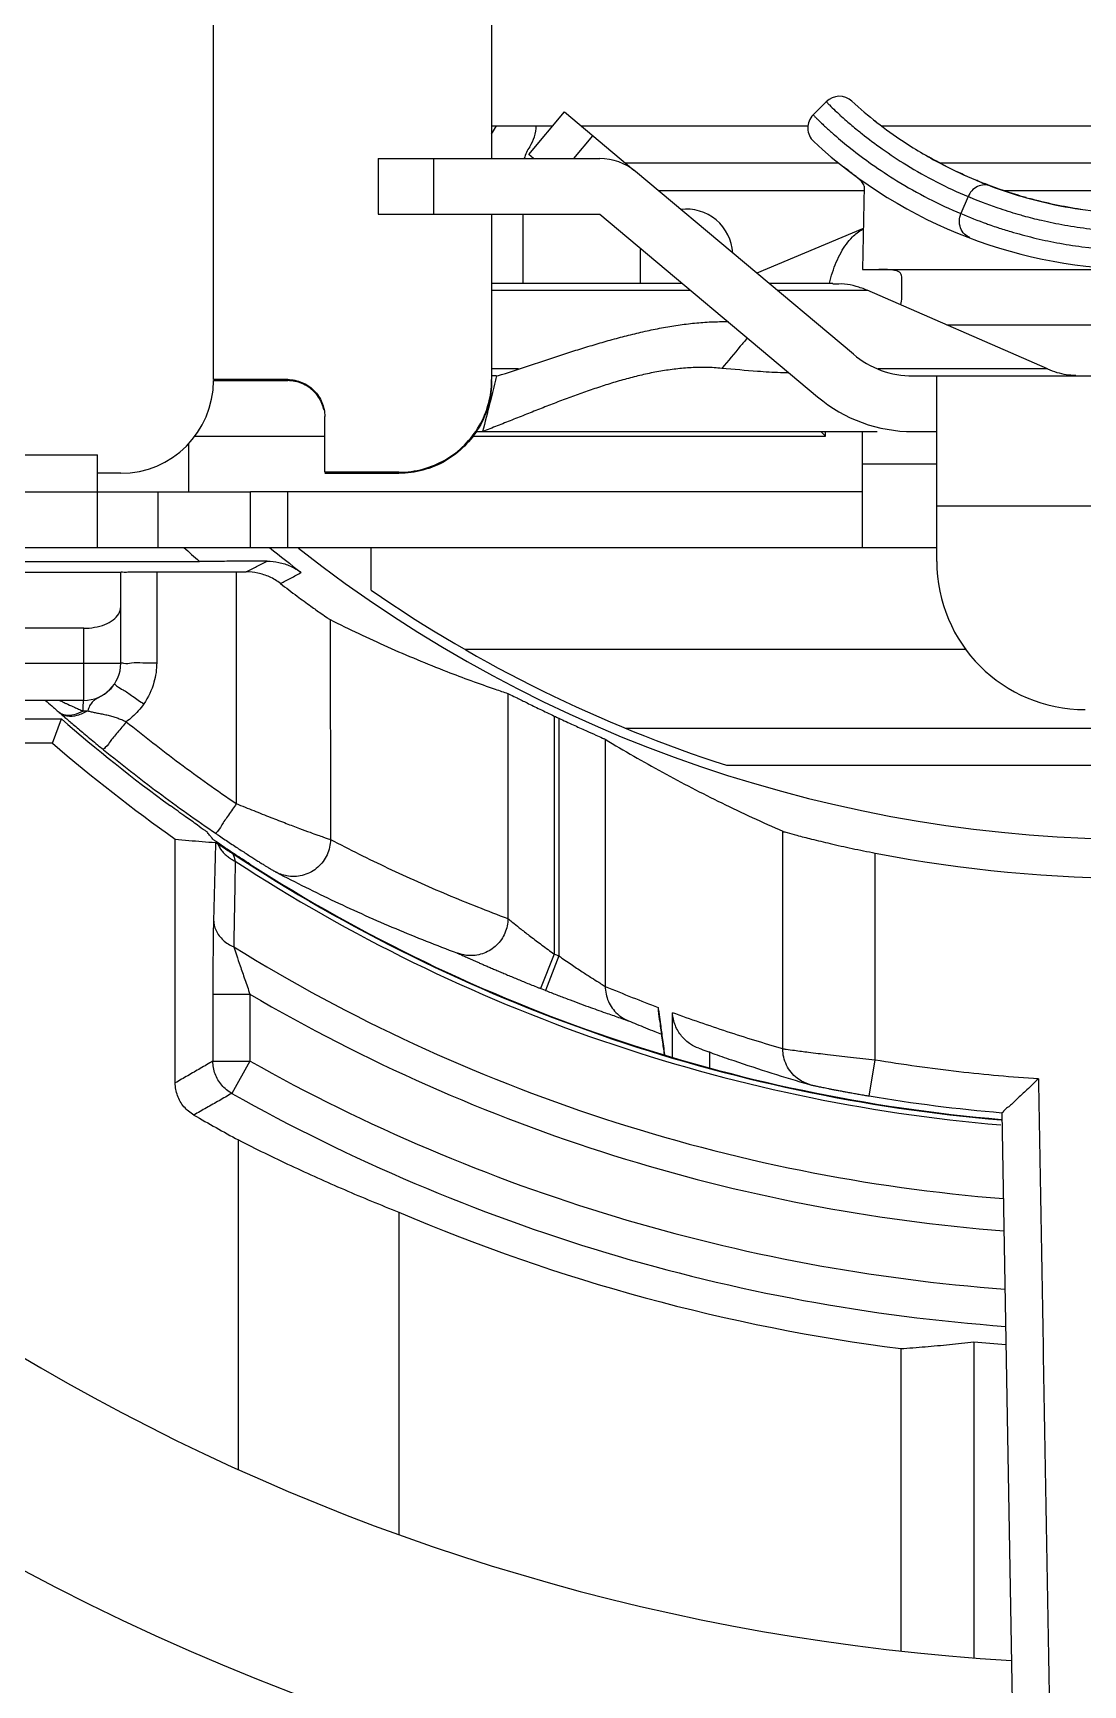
# Model space of a CAD drawing. Extents: x 0 to 420, y 0 to 297.
# Drawn here: x 348.82 to 360.14, y 200.27 to 218.1 of the extents above; entities that cross this region are included whole.
import ezdxf

# ---------------------------------------------------------------- set-up
doc = ezdxf.new("R2010")
doc.units = 0
doc.header["$LTSCALE"] = 23.1
doc.layers.get('0').update_dxf_attribs({"linetype": 'CONTINUOUS'})

msp = doc.modelspace()

# ---------------------------------------------------------------- linework, layer by layer
at = {"color": 6, "linetype": 'CONTINUOUS'}
for p, q in [((350.7624, 214.3592), (350.7624, 223.3479)), ((353.7624, 219.7582), (353.7624, 216.7437)), ((353.7624, 217.0057), (353.8156, 217.0979)), ((353.7624, 217.0979), (354.4237, 217.0979)), ((354.7246, 217.0979), (357.1744, 217.0979)), ((357.9646, 217.0979), (363.5601, 217.0979)), ((355.5589, 216.3979), (357.779, 216.3979)), ((359.2832, 216.3979), (362.2399, 216.3979)), ((353.7624, 216.1437), (353.7624, 214.3592)), ((354.1024, 215.3979), (354.1024, 216.1437)), ((357.7624, 215.9847), (356.6213, 215.5064)), ((355.3624, 215.6979), (355.3624, 215.3979)), ((351.5624, 214.3592), (350.7624, 214.3592)), ((350.7624, 214.3476), (351.5624, 214.3476)), ((351.9624, 213.3594), (351.9624, 213.9593)), ((350.5615, 213.7479), (351.9624, 213.7479)), ((353.5616, 213.7479), (357.3624, 213.7479)), ((357.3124, 213.7979), (357.3624, 213.7479)), ((357.3624, 213.7479), (357.3624, 213.7979)), ((349.7624, 213.3479), (349.5124, 213.3479)), ((352.7624, 213.3594), (351.9624, 213.3594)), ((351.9624, 213.3478), (352.7624, 213.3478)), ((357.7624, 213.1479), (351.1624, 213.1479)), ((352.4624, 212.0867), (352.4624, 212.5479)), ((358.8824, 211.4479), (353.4728, 211.4479))]:
    msp.add_line(p, q, dxfattribs=at)
at = {"color": 7, "linetype": 'CONTINUOUS'}
for p, q in [((357.3712, 217.3567), (357.2298, 217.2153)), ((354.1624, 216.7865), (354.548, 217.2461)), ((354.548, 217.2461), (355.2962, 216.6183)), ((352.5374, 216.7437), (352.5374, 216.1437)), ((352.5374, 216.7437), (354.9284, 216.7437)), ((354.2134, 216.7437), (354.1624, 216.7865)), ((357.6636, 214.6319), (355.3141, 216.6033)), ((357.779, 216.4445), (357.7624, 215.5479)), ((352.5374, 216.1437), (354.9284, 216.1437)), ((354.9284, 216.1437), (357.2779, 214.1722)), ((357.7624, 215.5479), (363.7624, 215.5479)), ((353.7624, 215.3979), (355.8172, 215.3979)), ((356.7506, 215.3979), (357.4424, 215.3979)), ((359.7566, 214.4734), (357.813, 215.3224)), ((358.1854, 215.2479), (358.1854, 215.4675)), ((358.3063, 214.3979), (362.8184, 214.3979)), ((358.5624, 212.3979), (358.5624, 214.3979)), ((353.5951, 213.7979), (357.8026, 213.7979)), ((357.7624, 212.5479), (357.7624, 213.7979)), ((357.8038, 213.7979), (357.9215, 213.7979)), ((358.3063, 213.7979), (358.5624, 213.7979)), ((339.9124, 213.5479), (349.5124, 213.5479)), ((349.5124, 212.5479), (349.5124, 213.5479)), ((339.7124, 213.1479), (351.1624, 213.1479)), ((351.1624, 212.5479), (351.1624, 213.1479)), ((339.7124, 212.5479), (358.5624, 212.5479)), ((344.8624, 212.3979), (350.6119, 212.3979)), ((349.7624, 212.2759), (344.8777, 212.2759)), ((349.7624, 211.2979), (349.7624, 212.2829)), ((349.3624, 211.6759), (345.6936, 211.6759)), ((349.3624, 210.8979), (347.6183, 210.8979)), ((347.6166, 210.6979), (349.1218, 210.6979)), ((349.0244, 210.4361), (349.1218, 210.6979)), ((349.0244, 210.4361), (348.2067, 210.4361)), ((350.3504, 206.7705), (350.3504, 209.4004)), ((354.3415, 207.7687), (354.2893, 207.7893)), ((359.2661, 206.4494), (359.4399, 196.4909)), ((351.0303, 202.598), (351.0303, 206.1554)), ((352.7624, 205.3759), (352.7624, 201.8952)), ((358.175, 203.9034), (358.175, 200.6402)), ((358.9624, 203.9758), (358.9624, 200.5666))]:
    msp.add_line(p, q, dxfattribs=at)
at = {"color": 9, "linetype": 'CONTINUOUS'}
for p, q in [((357.648, 217.3625), (357.6482, 217.3623)), ((354.6486, 216.7437), (354.8545, 216.989)), ((353.1374, 216.1437), (353.1374, 216.7437)), ((355.2013, 216.6979), (357.5044, 216.6979)), ((358.5948, 216.6979), (360.6374, 216.6979)), ((358.901, 216.3328), (358.8237, 216.1492)), ((353.7624, 215.3224), (355.9072, 215.3224)), ((356.8406, 215.3224), (357.813, 215.3224)), ((358.6703, 214.9479), (362.4544, 214.9479)), ((354.0527, 214.4734), (353.7624, 214.4734)), ((359.7566, 214.4734), (357.9292, 214.4734)), ((350.495, 213.1479), (350.495, 213.67)), ((358.5624, 213.4479), (357.7624, 213.4479)), ((350.1624, 213.1479), (350.1624, 212.5479)), ((351.5624, 212.5479), (351.5624, 213.1479)), ((358.5624, 212.9979), (362.5624, 212.9979)), ((350.1497, 212.2845), (350.1497, 211.3045)), ((351.0062, 212.2845), (351.0085, 209.7841)), ((352.0214, 211.769), (352.0235, 209.3974)), ((349.3624, 210.8979), (349.3624, 211.6759)), ((347.2218, 211.2979), (349.7624, 211.2979)), ((353.9375, 210.9722), (353.9375, 208.5438)), ((354.4369, 210.729), (354.4369, 208.1611)), ((354.4879, 210.7049), (354.4879, 208.1409)), ((355.2027, 210.5979), (366.3221, 210.5979)), ((354.9872, 210.4777), (354.9872, 207.8122)), ((356.2958, 210.1979), (365.2289, 210.1979)), ((356.9023, 207.138), (356.9044, 209.4853)), ((357.8975, 207.0175), (357.8995, 209.2499)), ((351.4391, 209.0427), (351.4385, 209.043)), ((353.3988, 208.1688), (353.3984, 208.1689)), ((354.4369, 208.1611), (354.2893, 207.7893)), ((354.4879, 208.1409), (354.3415, 207.7687)), ((350.7555, 207.7278), (350.7555, 207.0058)), ((350.7555, 207.7278), (351.1555, 207.7278)), ((351.1555, 207.7278), (351.1555, 207.0003)), ((355.5579, 207.5853), (355.5615, 207.5275)), ((355.5615, 207.5275), (355.562, 207.5244)), ((355.7129, 207.0487), (355.7129, 207.5276)), ((355.2325, 207.4431), (355.2345, 207.4423)), ((356.1124, 207.1107), (356.1124, 206.9289)), ((350.7555, 207.0058), (351.1555, 207.0058)), ((351.1555, 207.0058), (350.9595, 206.6572)), ((357.8326, 206.63), (357.8975, 207.0175)), ((357.1907, 206.7537), (357.1894, 206.754))]:
    msp.add_line(p, q, dxfattribs=at)
at = {"color": 7, "linetype": 'CONTINUOUS'}
for centre, radius, start, end in [((360.7624, 224.0979), 25.6, 152.71366, 266.9576), ((357.5126, 217.2153), 0.2, 47.39112, 135), ((357.3712, 217.0739), 0.2, 135, 227.40421), ((360.7624, 220.754), 5.2043, 227.34265, 312.6572), ((354.9284, 216.1437), 0.6, 50, 90), ((357.8854, 215.2479), 0.3, 344.07211, 360), ((358.3063, 215.3979), 1, 230, 270), ((358.3063, 215.3979), 1.6, 230, 270), ((360.7624, 224.0979), 14.8894, 230.88035, 232.55365), ((360.7624, 224.0979), 14.7, 231.8312, 308.16882), ((360.1624, 212.3979), 1.6, 180, 270), ((349.3624, 211.2979), 0.4, 270, 360), ((360.7624, 224.0979), 23.6, 214.638, 266.61565), ((360.7624, 224.0979), 17.75, 229.01922, 233.88137), ((360.7624, 224.0979), 14.7899, 244.67882, 244.89734), ((360.7624, 224.0979), 18.0118, 229.33141, 234.68566), ((360.7624, 224.0979), 17.7904, 236.61551, 265.15087), ((360.7624, 224.0979), 15.1215, 259.0866, 280.9134), ((360.7624, 224.0979), 17.7849, 237.30461, 265.1476), ((360.7624, 224.0979), 17.7119, 260.47886, 265.15393), ((360.7624, 224.0979), 20.4119, 239.98016, 241.52454), ((360.7624, 224.0979), 20.3596, 246.86272, 262.69882), ((360.7624, 224.0979), 20.2025, 264.88828, 265.87642)]:
    msp.add_arc(centre, radius, start, end, dxfattribs=at)
at = {"color": 6, "linetype": 'CONTINUOUS'}
for centre, radius, start, end in [((353.8424, 217.0979), 0.4, 325.58849, 360), ((354.5024, 216.6458), 0.4, 145.58849, 165.84154), ((355.8624, 215.6979), 0.5, 3.0387, 96.97027), ((355.8624, 215.6979), 0.5, 171.17733, 180), ((349.7624, 214.3479), 1, 270, 360), ((360.7624, 224.0979), 14.6, 235.35478, 252.18555)]:
    msp.add_arc(centre, radius, start, end, dxfattribs=at)
at = {"color": 9, "linetype": 'CONTINUOUS'}
for radius, start, end in [(15.4894, 228.22018, 229.05644), (17.844, 236.81958, 265.14897), (18.6345, 238.33652, 265.44251), (17.1462, 248.35125, 248.53461), (18.9809, 239.59317, 265.54327), (19.6069, 240.66896, 265.71882), (20.0069, 240.661, 265.82382)]:
    msp.add_arc((360.7624, 224.0979), radius, start, end, dxfattribs=at)
for points, knots in [([(357.3712, 217.3567), (357.3793, 217.3482), (357.3905, 217.3365), (357.4019, 217.325), (357.4051, 217.3218)], [0, 0, 0, 0, 0.7248408, 1, 1, 1, 1]), ([(357.4051, 217.3218), (357.4259, 217.3009), (357.4618, 217.2662), (357.4983, 217.2322), (357.5133, 217.2184)], [0, 0, 0, 0, 0.5914365, 1, 1, 1, 1]), ([(357.2298, 217.2153), (357.2384, 217.2064), (357.2545, 217.1897), (357.2709, 217.1734), (357.2786, 217.1658)], [0, 0, 0, 0, 0.5342929, 1, 1, 1, 1]), ([(357.2786, 217.1658), (357.2964, 217.1483), (357.3419, 217.1047), (357.3884, 217.0621), (357.4168, 217.0367)], [0, 0, 0, 0, 0.3957044, 1, 1, 1, 1]), ([(357.519, 217.2132), (357.5422, 217.1921), (357.6037, 217.1372), (357.6667, 217.084), (357.7063, 217.0517)], [0, 0, 0, 0, 0.3802266, 1, 1, 1, 1]), ([(357.4168, 217.0367), (357.431, 217.0241), (357.5025, 216.9611), (357.648, 216.8405), (357.8714, 216.6728), (358.2565, 216.4183), (358.5853, 216.2495), (358.8237, 216.1492)], [0, 0, 0, 0, 0.0340355, 0.1711871, 0.3394019, 0.5354227, 1, 1, 1, 1]), ([(357.7063, 217.0517), (357.7231, 217.0379), (357.81, 216.9679), (357.9832, 216.8377), (358.3539, 216.5924), (358.671, 216.4297), (358.901, 216.3328)], [0, 0, 0, 0, 0.0466318, 0.2394055, 0.4645763, 1, 1, 1, 1]), ([(359.1406, 216.4488), (359.1196, 216.4568), (359.0713, 216.4645), (358.9985, 216.4455), (358.9375, 216.3988), (358.9103, 216.3554), (358.901, 216.3328)], [0, 0, 0, 0, 0.230929, 0.4859831, 0.7498116, 1, 1, 1, 1]), ([(359.5013, 216.123), (359.4816, 216.1285), (359.3886, 216.155), (359.2429, 216.2011), (359.1186, 216.2462), (359.0662, 216.2662)], [0, 0, 0, 0, 0.1344234, 0.6328656, 1, 1, 1, 1]), ([(358.9206, 215.8916), (358.8989, 215.8998), (358.8562, 215.9275), (358.8143, 215.994), (358.8023, 216.0734), (358.814, 216.1257), (358.8237, 216.1492)], [0, 0, 0, 0, 0.2289634, 0.4845554, 0.7499998, 1, 1, 1, 1]), ([(359.0994, 216.0414), (359.1151, 216.0358), (359.1552, 216.0217), (359.1955, 216.0081), (359.22, 216)], [0, 0, 0, 0, 0.3920839, 1, 1, 1, 1]), ([(360.7657, 215.9483), (360.6765, 215.9482), (360.4917, 215.9541), (360.2169, 215.9793), (359.9484, 216.0192), (359.7112, 216.0678), (359.5651, 216.1053), (359.5013, 216.123)], [0, 0, 0, 0, 0.2091241, 0.4329119, 0.6465588, 0.844895, 1, 1, 1, 1]), ([(359.22, 216), (359.2667, 215.9847), (359.3942, 215.9447), (359.6059, 215.8873), (359.8624, 215.8322), (360.2305, 215.7734), (360.5347, 215.7502), (360.7469, 215.7492), (360.764, 215.7492)], [0, 0, 0, 0, 0.0937835, 0.2552877, 0.4189158, 0.5946726, 0.9672565, 1, 1, 1, 1]), ([(351.1151, 212.2845), (351.1526, 212.3035), (351.228, 212.3417), (351.3035, 212.3798), (351.3413, 212.3989)], [0, 0, 0, 0, 0.4984841, 1, 1, 1, 1]), ([(351.4842, 212.1587), (351.5216, 212.1784), (351.5966, 212.2178), (351.6717, 212.2571), (351.7093, 212.2768)], [0, 0, 0, 0, 0.4985164, 1, 1, 1, 1]), ([(349.7624, 211.2979), (349.7624, 211.3078), (349.8235, 211.2903), (349.8826, 211.3093), (350.0123, 211.3018), (350.1005, 211.3045), (350.1497, 211.3045)], [0, 0, 0, 0, 0.0767575, 0.2943178, 0.6189283, 1, 1, 1, 1]), ([(350.1497, 211.3045), (350.1498, 211.2333), (350.1281, 211.0755), (350.0596, 210.9303), (350.0107, 210.8597)], [0, 0, 0, 0, 0.4536704, 1, 1, 1, 1]), ([(349.691, 211.0698), (349.6788, 211.0523), (349.6629, 211.0328), (349.6452, 211.015), (349.6426, 211.0124)], [0, 0, 0, 0, 0.8500801, 1, 1, 1, 1]), ([(349.691, 211.0698), (349.6966, 211.0778), (349.7375, 211.0317), (349.7958, 211.013), (349.8976, 210.9351), (349.9707, 210.8875), (350.0107, 210.8597)], [0, 0, 0, 0, 0.076828, 0.293847, 0.6181344, 1, 1, 1, 1]), ([(349.1015, 210.8979), (349.0982, 210.898), (349.1273, 210.8877), (349.1369, 210.8808), (349.1545, 210.8726), (349.1633, 210.8686)], [0, 0, 0, 0, 0.140401, 0.6051232, 1, 1, 1, 1]), ([(349.1633, 210.8686), (349.1725, 210.8645), (349.21, 210.8484), (349.2545, 210.8278), (349.2932, 210.8106), (349.3078, 210.8042)], [0, 0, 0, 0, 0.1855923, 0.6943944, 1, 1, 1, 1]), ([(349.3558, 210.7831), (349.3562, 210.7993), (349.3575, 210.8267), (349.3573, 210.8655), (349.3618, 210.8822), (349.3598, 210.8979), (349.3624, 210.8979)], [0, 0, 0, 0, 0.4233882, 0.7382191, 0.9326236, 1, 1, 1, 1]), ([(349.5635, 210.9509), (349.5497, 210.9424), (349.5227, 210.9275), (349.4835, 210.906), (349.4495, 210.8773), (349.4336, 210.8519), (349.4268, 210.8379)], [0, 0, 0, 0, 0.2696275, 0.5107365, 0.7421917, 1, 1, 1, 1]), ([(349.6426, 211.0124), (349.6314, 211.0014), (349.6062, 210.9793), (349.5786, 210.9603), (349.5635, 210.9509)], [0, 0, 0, 0, 0.4684418, 1, 1, 1, 1]), ([(350.0107, 210.8597), (349.9923, 210.8332), (349.9536, 210.7841), (349.8895, 210.7203), (349.8441, 210.6842), (349.8213, 210.668)], [0, 0, 0, 0, 0.3580061, 0.6904644, 1, 1, 1, 1]), ([(349.4072, 210.7848), (349.3702, 210.764), (349.2987, 210.7296), (349.187, 210.7189), (349.122, 210.7468), (349.099, 210.7672)], [0, 0, 0, 0, 0.3891798, 0.7181252, 1, 1, 1, 1]), ([(349.3558, 210.7831), (349.3237, 210.7663), (349.2634, 210.7385), (349.1709, 210.7287), (349.1175, 210.7508), (349.099, 210.7672)], [0, 0, 0, 0, 0.3995908, 0.7272045, 1, 1, 1, 1]), ([(349.3558, 210.7831), (349.3644, 210.783), (349.3815, 210.784), (349.3986, 210.7841), (349.4072, 210.7848)], [0, 0, 0, 0, 0.5006002, 1, 1, 1, 1]), ([(349.4072, 210.7848), (349.419, 210.7814), (349.4451, 210.7744), (349.4879, 210.7653), (349.5361, 210.7563), (349.5869, 210.7465), (349.6378, 210.735), (349.6871, 210.7212), (349.7343, 210.7051), (349.7789, 210.6873), (349.8075, 210.6745), (349.8213, 210.668)], [0, 0, 0, 0, 0.0855622, 0.1877469, 0.3041444, 0.4262384, 0.5475566, 0.6664457, 0.7819736, 0.8940406, 1, 1, 1, 1]), ([(349.8213, 210.668), (349.7897, 210.6292), (349.7365, 210.5602), (349.6438, 210.4579), (349.6274, 210.4133), (349.5674, 210.3646), (349.5771, 210.3649)], [0, 0, 0, 0, 0.3857062, 0.7102654, 0.9256493, 1, 1, 1, 1]), ([(349.8213, 210.668), (350.01, 210.5147), (350.3995, 210.2114), (350.8015, 209.9249), (351.0085, 209.7841)], [0, 0, 0, 0, 0.4926778, 1, 1, 1, 1]), ([(351.0085, 209.7841), (350.9802, 209.7426), (350.9328, 209.6697), (350.8491, 209.5575), (350.8358, 209.5154), (350.7804, 209.4576), (350.7897, 209.4605)], [0, 0, 0, 0, 0.385467, 0.7100812, 0.9256048, 1, 1, 1, 1]), ([(351.0085, 209.7841), (351.0709, 209.7585), (351.1945, 209.7086), (351.3744, 209.6374), (351.5393, 209.5735), (351.6808, 209.5199), (351.7943, 209.4777), (351.8801, 209.4464), (351.9415, 209.4246), (351.9828, 209.4101), (352.008, 209.402), (352.0197, 209.3981), (352.0235, 209.3974)], [0, 0, 0, 0, 0.186321, 0.3680809, 0.5340875, 0.6748628, 0.7858887, 0.8684321, 0.9269572, 0.965949, 0.9893269, 1, 1, 1, 1]), ([(350.7841, 209.3637), (350.7817, 209.272), (350.777, 209.0879), (350.7698, 208.8107), (350.7649, 208.6252), (350.7625, 208.5321)], [0, 0, 0, 0, 0.3307863, 0.664084, 1, 1, 1, 1]), ([(350.8076, 209.35), (350.8185, 209.3233), (350.8411, 209.2851), (350.8703, 209.2525), (350.8809, 209.242)], [0, 0, 0, 0, 0.6590212, 1, 1, 1, 1]), ([(350.9731, 209.2429), (350.9671, 209.245), (350.9924, 209.1957), (350.99, 209.1836), (350.9968, 209.1633)], [0, 0, 0, 0, 0.2284782, 1, 1, 1, 1]), ([(352.0235, 209.3974), (352.0235, 209.3411), (351.9988, 209.2272), (351.8952, 209.0877), (351.7432, 209.0032), (351.5805, 208.9896), (351.4803, 209.0214), (351.4391, 209.0428)], [0, 0, 0, 0, 0.207533, 0.4150828, 0.6225322, 0.8298321, 1, 1, 1, 1]), ([(352.0235, 209.3974), (352.2281, 209.2903), (352.6435, 209.0837), (353.2819, 208.7987), (353.7171, 208.6259), (353.9375, 208.5438)], [0, 0, 0, 0, 0.3303244, 0.6634637, 1, 1, 1, 1]), ([(350.8809, 209.242), (350.8918, 209.2312), (350.9152, 209.2109), (350.9409, 209.1935), (350.9543, 209.1855)], [0, 0, 0, 0, 0.4944195, 1, 1, 1, 1]), ([(350.9942, 209.0106), (350.9933, 208.9594), (350.9906, 208.8054), (350.9861, 208.5476), (350.9825, 208.341), (350.9806, 208.2372)], [0, 0, 0, 0, 0.1983596, 0.5974877, 1, 1, 1, 1]), ([(350.7625, 208.5321), (350.7613, 208.4869), (350.7593, 208.3799), (350.7572, 208.1965), (350.7559, 207.9736), (350.7555, 207.8125), (350.7555, 207.7278)], [0, 0, 0, 0, 0.1685943, 0.3992511, 0.6840829, 1, 1, 1, 1]), ([(350.7625, 208.5321), (350.763, 208.4917), (350.783, 208.4079), (350.8627, 208.3033), (350.9389, 208.2553), (350.9806, 208.2372)], [0, 0, 0, 0, 0.3146126, 0.6461102, 1, 1, 1, 1]), ([(353.9375, 208.5438), (353.9375, 208.4907), (353.9157, 208.3832), (353.8231, 208.2486), (353.6852, 208.1605), (353.5778, 208.1422), (353.5244, 208.1441)], [0, 0, 0, 0, 0.2501072, 0.5002008, 0.750176, 1, 1, 1, 1]), ([(353.9375, 208.5438), (353.9445, 208.5391), (353.9662, 208.5205), (354.0138, 208.4831), (354.088, 208.4233), (354.1876, 208.3456), (354.3065, 208.2555), (354.3922, 208.193), (354.4369, 208.1611)], [0, 0, 0, 0, 0.0400521, 0.1357616, 0.2888254, 0.4943507, 0.7382987, 1, 1, 1, 1]), ([(350.9806, 208.2372), (350.9901, 208.2084), (351.013, 208.1402), (351.0529, 208.0237), (351.1017, 207.8828), (351.1369, 207.7811), (351.1555, 207.7278)], [0, 0, 0, 0, 0.1692478, 0.4007918, 0.6854769, 1, 1, 1, 1]), ([(354.4879, 208.1409), (354.5312, 208.1103), (354.6143, 208.0526), (354.7319, 207.9742), (354.8314, 207.9099), (354.9077, 207.8624), (354.9566, 207.8313), (354.9806, 207.8172), (354.9872, 207.8122)], [0, 0, 0, 0, 0.2660835, 0.5077175, 0.709037, 0.860701, 0.958392, 1, 1, 1, 1]), ([(354.9872, 207.8122), (354.9871, 207.757), (355.0106, 207.6451), (355.0978, 207.5243), (355.1732, 207.4723), (355.2041, 207.4564)], [0, 0, 0, 0, 0.3808811, 0.7615139, 1, 1, 1, 1]), ([(354.9872, 207.8122), (355.0842, 207.7717), (355.2738, 207.6945), (355.4647, 207.6205), (355.5579, 207.5853)], [0, 0, 0, 0, 0.5132262, 1, 1, 1, 1]), ([(356.9023, 207.138), (356.7012, 207.1961), (356.3024, 207.319), (355.9081, 207.4559), (355.7129, 207.5276)], [0, 0, 0, 0, 0.501654, 1, 1, 1, 1]), ([(355.5798, 207.4236), (355.5871, 207.3696), (355.6029, 207.2532), (355.6187, 207.1368), (355.6272, 207.0744)], [0, 0, 0, 0, 0.4637967, 1, 1, 1, 1]), ([(357.1895, 206.7541), (357.142, 206.768), (357.0412, 206.8192), (356.9304, 206.9552), (356.9022, 207.0776), (356.9023, 207.138)], [0, 0, 0, 0, 0.2897154, 0.6447419, 1, 1, 1, 1]), ([(357.8975, 207.0175), (357.809, 207.0265), (357.6385, 207.0444), (357.3993, 207.0714), (357.1979, 207.0963), (357.0479, 207.1149), (356.9559, 207.1296), (356.9135, 207.1345), (356.9023, 207.138)], [0, 0, 0, 0, 0.2659604, 0.5129373, 0.7204876, 0.8731328, 0.96477, 1, 1, 1, 1]), ([(350.7555, 207.0058), (350.7104, 206.9794), (350.6203, 206.9268), (350.4852, 206.8484), (350.3953, 206.7964), (350.3504, 206.7705)], [0, 0, 0, 0, 0.3348326, 0.6681624, 1, 1, 1, 1]), ([(350.9595, 206.6572), (350.9187, 206.6801), (350.8446, 206.7411), (350.7723, 206.8646), (350.7555, 206.959), (350.7555, 207.0058)], [0, 0, 0, 0, 0.3333306, 0.6666694, 1, 1, 1, 1]), ([(359.6592, 206.8142), (359.3728, 206.8325), (358.7835, 206.8848), (358.1977, 206.9672), (357.8975, 207.0175)], [0, 0, 0, 0, 0.4852401, 1, 1, 1, 1]), ([(359.6592, 206.8142), (359.678, 205.7334), (359.7158, 203.5711), (359.7725, 200.3265), (359.8102, 198.1627), (359.8291, 197.0804)], [0, 0, 0, 0, 0.3331006, 0.6664348, 1, 1, 1, 1]), ([(350.9595, 206.6572), (350.9139, 206.6311), (350.8229, 206.579), (350.6864, 206.5013), (350.5956, 206.4498), (350.5503, 206.4242)], [0, 0, 0, 0, 0.3348563, 0.6681857, 1, 1, 1, 1])]:
    msp.add_open_spline(points, degree=3, knots=knots, dxfattribs=at)
at = {"color": 7, "linetype": 'CONTINUOUS'}
for points, knots in [([(357.648, 217.3625), (357.8228, 217.2017), (358.1389, 216.955), (358.4893, 216.7494), (358.6419, 216.6708)], [0, 0, 0, 0, 0.5779847, 1, 1, 1, 1]), ([(357.779, 216.4445), (357.7792, 216.4544), (357.768, 216.4787), (357.7365, 216.5121), (357.6886, 216.5525), (357.6277, 216.5987), (357.5841, 216.6328), (357.561, 216.6509)], [0, 0, 0, 0, 0.0974922, 0.2470179, 0.4542412, 0.712031, 1, 1, 1, 1]), ([(359.0342, 216.4905), (359.0179, 216.4971), (358.9894, 216.5089), (358.9609, 216.5209), (358.9488, 216.5261)], [0, 0, 0, 0, 0.571159, 1, 1, 1, 1]), ([(359.1406, 216.4488), (359.3676, 216.3631), (359.8878, 216.2111), (360.7265, 216.1181), (361.5877, 216.1997), (362.1371, 216.3562), (362.3843, 216.4495)], [0, 0, 0, 0, 0.2184346, 0.4870443, 0.7620972, 1, 1, 1, 1]), ([(360.1166, 216.1958), (360.0232, 216.2094), (359.8349, 216.2429), (359.6487, 216.288), (359.5553, 216.3137)], [0, 0, 0, 0, 0.4948256, 1, 1, 1, 1]), ([(357.9739, 215.546), (357.9699, 215.546), (357.962, 215.546), (357.9503, 215.546), (357.9425, 215.546), (357.9387, 215.546)], [0, 0, 0, 0, 0.3385288, 0.6720572, 1, 1, 1, 1]), ([(358.1308, 215.5322), (358.1171, 215.5364), (358.0625, 215.5431), (358.0119, 215.5474), (357.9739, 215.5476)], [0, 0, 0, 0, 0.271385, 1, 1, 1, 1]), ([(358.1854, 215.4675), (358.1854, 215.4857), (358.1686, 215.5162), (358.1419, 215.5288), (358.1308, 215.5322)], [0, 0, 0, 0, 0.6129042, 1, 1, 1, 1]), ([(357.813, 215.3224), (357.7739, 215.3395), (357.6929, 215.3646), (357.6099, 215.3863), (357.5681, 215.3893)], [0, 0, 0, 0, 0.5031149, 1, 1, 1, 1]), ([(353.8251, 214.3979), (353.9409, 214.4354), (354.1142, 214.493), (354.3452, 214.5697), (354.5186, 214.6265), (354.6923, 214.6819), (354.8665, 214.7352), (355.0415, 214.7858), (355.188, 214.825), (355.3057, 214.8543), (355.3942, 214.8751), (355.4829, 214.8946), (355.5718, 214.9126), (355.6609, 214.929), (355.7501, 214.9435), (355.8394, 214.9561), (355.9288, 214.9667), (356.0183, 214.975), (356.1078, 214.9808), (356.1973, 214.9842), (356.2688, 214.9847), (356.3103, 214.984), (356.322, 214.9838)], [0, 0, 0, 0, 0.1417281, 0.2125632, 0.2833596, 0.3541062, 0.4247981, 0.4954405, 0.5660511, 0.6013509, 0.6366327, 0.6718801, 0.7070794, 0.7422197, 0.7772931, 0.8122951, 0.847225, 0.8820862, 0.9168865, 0.9516385, 0.9863599, 1, 1, 1, 1]), ([(356.5198, 214.8084), (356.4946, 214.7784), (356.4026, 214.6692), (356.311, 214.5597), (356.2444, 214.4803)], [0, 0, 0, 0, 0.2741141, 1, 1, 1, 1]), ([(356.2444, 214.4803), (356.2169, 214.4829), (356.1619, 214.487), (356.0794, 214.49), (355.9969, 214.49), (355.9144, 214.487), (355.832, 214.4814), (355.7496, 214.4731), (355.6674, 214.4624), (355.5853, 214.4495), (355.5033, 214.4344), (355.4214, 214.4173), (355.3398, 214.3984), (355.2583, 214.3778), (355.177, 214.3556), (355.0959, 214.3321), (355.0151, 214.3074), (354.9077, 214.2729), (354.774, 214.2275), (354.6146, 214.1699), (354.4558, 214.1099), (354.2975, 214.0482), (354.1395, 213.9854), (353.9816, 213.9223), (353.8236, 213.8595), (353.718, 213.8182), (353.6651, 213.7979)], [0, 0, 0, 0, 0.0307221, 0.0613782, 0.0920067, 0.1226404, 0.153306, 0.1840247, 0.2148126, 0.2456805, 0.2766348, 0.3076777, 0.3388072, 0.3700181, 0.4013017, 0.4326463, 0.4640378, 0.4954597, 0.5583486, 0.6213032, 0.6843272, 0.747413, 0.8105446, 0.8737012, 0.93686, 1, 1, 1, 1]), ([(356.9624, 214.4324), (356.9338, 214.432), (356.8232, 214.4328), (356.5836, 214.4499), (356.3731, 214.4681), (356.2444, 214.4803)], [0, 0, 0, 0, 0.1190938, 0.4609822, 1, 1, 1, 1]), ([(359.7566, 214.4734), (359.7892, 214.4592), (359.8555, 214.4353), (359.9582, 214.4116), (360.0277, 214.4086), (360.0624, 214.4063)], [0, 0, 0, 0, 0.3392303, 0.6692933, 1, 1, 1, 1]), ([(353.8007, 214.338), (353.7807, 214.2583), (353.7355, 214.0783), (353.6903, 213.8982), (353.6651, 213.7979)], [0, 0, 0, 0, 0.4426437, 1, 1, 1, 1]), ([(349.7624, 212.2829), (349.7624, 212.2893), (349.8023, 212.2753), (349.8417, 212.2889), (349.9319, 212.2823), (350.0334, 212.2852), (350.1099, 212.2846), (350.1497, 212.2845)], [0, 0, 0, 0, 0.0493627, 0.1919084, 0.4130168, 0.6918543, 1, 1, 1, 1]), ([(350.1497, 212.2845), (350.2427, 212.2845), (350.4309, 212.2845), (350.7164, 212.2845), (350.9089, 212.2845), (351.0062, 212.2845)], [0, 0, 0, 0, 0.3258238, 0.6591428, 1, 1, 1, 1]), ([(351.3413, 212.3989), (351.2939, 212.3987), (351.1898, 212.3984), (351.0202, 212.3981), (350.8245, 212.3979), (350.6855, 212.3979), (350.6119, 212.3979)], [0, 0, 0, 0, 0.1949148, 0.4284304, 0.6974869, 1, 1, 1, 1]), ([(351.0062, 212.2845), (351.0244, 212.2845), (351.0607, 212.2845), (351.097, 212.2845), (351.1151, 212.2845)], [0, 0, 0, 0, 0.5011583, 1, 1, 1, 1]), ([(351.4842, 212.1587), (351.4479, 212.1868), (351.3701, 212.2337), (351.2438, 212.2754), (351.1573, 212.2845), (351.1151, 212.2845)], [0, 0, 0, 0, 0.3474271, 0.6805361, 1, 1, 1, 1]), ([(351.3413, 212.3989), (351.3834, 212.399), (351.4693, 212.3904), (351.5951, 212.35), (351.6728, 212.3043), (351.7093, 212.2768)], [0, 0, 0, 0, 0.3207895, 0.651895, 1, 1, 1, 1]), ([(351.4842, 212.1587), (351.544, 212.1126), (351.6528, 212.03), (351.7997, 211.9228), (351.9088, 211.8443), (351.9791, 211.7973), (352.0112, 211.7742), (352.0214, 211.769)], [0, 0, 0, 0, 0.3412922, 0.6173386, 0.821958, 0.9485761, 1, 1, 1, 1]), ([(349.3624, 211.6759), (349.4018, 211.6759), (349.4795, 211.6825), (349.5882, 211.7119), (349.6794, 211.76), (349.7445, 211.8249), (349.7624, 211.8809), (349.7624, 211.9068)], [0, 0, 0, 0, 0.2351606, 0.4634859, 0.6682207, 0.8450181, 1, 1, 1, 1]), ([(352.0214, 211.769), (352.225, 211.6662), (352.6398, 211.4693), (353.2351, 211.2214), (353.6263, 211.0783), (353.8019, 211.018)], [0, 0, 0, 0, 0.3539439, 0.7120588, 1, 1, 1, 1]), ([(348.9502, 210.8979), (348.9726, 210.878), (349.0011, 210.8529), (349.0296, 210.8279), (349.0355, 210.8227)], [0, 0, 0, 0, 0.7921306, 1, 1, 1, 1]), ([(353.9375, 210.9722), (353.9475, 210.9689), (353.9798, 210.9509), (354.0489, 210.9183), (354.1536, 210.8654), (354.2871, 210.8005), (354.3849, 210.7535), (354.4369, 210.729)], [0, 0, 0, 0, 0.0566027, 0.1980289, 0.4139675, 0.6897945, 1, 1, 1, 1]), ([(349.099, 210.7672), (349.1098, 210.7577), (349.1332, 210.7375), (349.1566, 210.7173), (349.1691, 210.7065)], [0, 0, 0, 0, 0.4655864, 1, 1, 1, 1]), ([(349.1691, 210.7065), (349.1836, 210.694), (349.2148, 210.6672), (349.2647, 210.6247), (349.3203, 210.5776), (349.3807, 210.5268), (349.4448, 210.4735), (349.5106, 210.4191), (349.555, 210.3828), (349.5771, 210.3648)], [0, 0, 0, 0, 0.1081666, 0.2318865, 0.3695596, 0.5187549, 0.6768645, 0.8396183, 1, 1, 1, 1]), ([(354.4879, 210.7049), (354.5392, 210.6809), (354.6361, 210.6361), (354.7691, 210.5756), (354.875, 210.5291), (354.9439, 210.497), (354.9781, 210.4832), (354.9872, 210.4777)], [0, 0, 0, 0, 0.3098973, 0.5837394, 0.7993367, 0.9416083, 1, 1, 1, 1]), ([(349.5771, 210.3648), (349.7698, 210.2079), (350.1676, 209.8976), (350.5783, 209.6045), (350.7897, 209.4605)], [0, 0, 0, 0, 0.4927488, 1, 1, 1, 1]), ([(354.9872, 210.4777), (355.1904, 210.3548), (355.6042, 210.1167), (356.2437, 209.7853), (356.6819, 209.5824), (356.9044, 209.4853)], [0, 0, 0, 0, 0.3297302, 0.6627918, 1, 1, 1, 1]), ([(350.5895, 209.5509), (350.5478, 209.5825), (350.449, 209.6498), (350.3532, 209.7203), (350.2995, 209.7595)], [0, 0, 0, 0, 0.4417784, 1, 1, 1, 1]), ([(350.7388, 209.421), (350.735, 209.4259), (350.7219, 209.4429), (350.7087, 209.4598), (350.6994, 209.4719)], [0, 0, 0, 0, 0.2878247, 1, 1, 1, 1]), ([(350.7897, 209.4605), (350.8066, 209.4489), (350.8442, 209.4235), (350.9017, 209.3847), (350.9616, 209.3449), (351.0191, 209.3069), (351.0738, 209.2711), (351.1255, 209.2377), (351.1737, 209.2067), (351.2182, 209.1783), (351.2587, 209.1527), (351.2949, 209.13), (351.3265, 209.1103), (351.3534, 209.0936), (351.3756, 209.08), (351.3933, 209.0692), (351.4072, 209.0608), (351.4199, 209.0533), (351.4302, 209.0475), (351.4369, 209.0439), (351.4391, 209.0427)], [0, 0, 0, 0, 0.0795366, 0.1762896, 0.269587, 0.3589233, 0.4437767, 0.5236401, 0.5980133, 0.6664566, 0.7285551, 0.783969, 0.8323944, 0.8734522, 0.9070128, 0.9334472, 0.9537504, 0.9704252, 0.9904368, 1, 1, 1, 1]), ([(356.9044, 209.4853), (356.9183, 209.4793), (356.9685, 209.4668), (357.0697, 209.4372), (357.2246, 209.3982), (357.4232, 209.35), (357.653, 209.299), (357.8158, 209.266), (357.8995, 209.2499)], [0, 0, 0, 0, 0.0444685, 0.1507, 0.3099433, 0.5126775, 0.7501483, 1, 1, 1, 1]), ([(350.3504, 209.4004), (350.3985, 209.3958), (350.4948, 209.3869), (350.5912, 209.3788), (350.6394, 209.3749)], [0, 0, 0, 0, 0.4998516, 1, 1, 1, 1]), ([(350.8663, 209.3218), (350.8395, 209.3413), (350.8043, 209.3689), (350.7627, 209.3902), (350.7555, 209.3995)], [0, 0, 0, 0, 0.7397652, 1, 1, 1, 1]), ([(350.7841, 209.3637), (350.7866, 209.3635), (350.7909, 209.36), (350.7954, 209.3572), (350.7978, 209.3558)], [0, 0, 0, 0, 0.4763407, 1, 1, 1, 1]), ([(350.8076, 209.35), (350.8287, 209.3367), (350.865, 209.313), (350.9013, 209.2895), (350.9168, 209.2794)], [0, 0, 0, 0, 0.5751955, 1, 1, 1, 1]), ([(351.1555, 209.1309), (351.1018, 209.1654), (351.0257, 209.2159), (350.9485, 209.2656), (350.9254, 209.281)], [0, 0, 0, 0, 0.6965067, 1, 1, 1, 1]), ([(351.4385, 209.043), (351.647, 208.9339), (352.0729, 208.722), (352.7233, 208.4316), (353.1666, 208.2555), (353.3884, 208.1727)], [0, 0, 0, 0, 0.3304277, 0.6676934, 1, 1, 1, 1]), ([(353.39, 208.1722), (353.3905, 208.172), (353.3944, 208.1703), (353.3985, 208.1684), (353.4097, 208.1635), (353.4227, 208.1576), (353.4392, 208.1503), (353.4582, 208.1418), (353.4718, 208.1357), (353.4791, 208.1324)], [0, 0, 0, 0, 0.0104928, 0.085329, 0.2000376, 0.3541815, 0.5390725, 0.7535327, 1, 1, 1, 1]), ([(353.4791, 208.1324), (353.4874, 208.1287), (353.5049, 208.1209), (353.5328, 208.1084), (353.5636, 208.0947), (353.5851, 208.0852), (353.5963, 208.0802)], [0, 0, 0, 0, 0.2118173, 0.4497286, 0.712854, 1, 1, 1, 1]), ([(353.5963, 208.0802), (353.6085, 208.0748), (353.6337, 208.0637), (353.673, 208.0465), (353.715, 208.0282), (353.7596, 208.0089), (353.8067, 207.9885), (353.8563, 207.9674), (353.9082, 207.9453), (353.9624, 207.9226), (354.0185, 207.8992), (354.0766, 207.8752), (354.1364, 207.8507), (354.1977, 207.8259), (354.2489, 207.8054), (354.2796, 207.7932), (354.2893, 207.7893)], [0, 0, 0, 0, 0.0530758, 0.110131, 0.1710811, 0.2358131, 0.3041747, 0.3760006, 0.4511124, 0.529309, 0.610349, 0.6939984, 0.780022, 0.8681634, 0.9581389, 1, 1, 1, 1]), ([(354.4645, 207.7208), (354.5038, 207.7057), (354.6167, 207.6626), (354.7917, 207.5978), (354.9747, 207.5322), (355.108, 207.4861), (355.1787, 207.4611), (355.2025, 207.453)], [0, 0, 0, 0, 0.1609625, 0.4614557, 0.713287, 0.903925, 1, 1, 1, 1]), ([(355.995, 207.1446), (355.9647, 207.1557), (355.8963, 207.1902), (355.8059, 207.2717), (355.7358, 207.3892), (355.7153, 207.4804), (355.7129, 207.5276)], [0, 0, 0, 0, 0.1924954, 0.4528118, 0.7173289, 1, 1, 1, 1]), ([(355.1985, 207.4545), (355.2024, 207.4532), (355.2113, 207.4501), (355.2246, 207.4454), (355.2317, 207.443), (355.2384, 207.4406), (355.2396, 207.4402)], [0, 0, 0, 0, 0.2967426, 0.6698378, 0.9268487, 1, 1, 1, 1]), ([(355.2025, 207.453), (355.2092, 207.4507), (355.2213, 207.4466), (355.2335, 207.4426), (355.2389, 207.4407)], [0, 0, 0, 0, 0.5541347, 1, 1, 1, 1]), ([(355.3239, 207.4052), (355.3569, 207.3917), (355.423, 207.3647), (355.4892, 207.3381), (355.5224, 207.3249)], [0, 0, 0, 0, 0.4997279, 1, 1, 1, 1]), ([(355.5782, 207.4047), (355.586, 207.3466), (355.6009, 207.2369), (355.6158, 207.1273), (355.6228, 207.0757)], [0, 0, 0, 0, 0.5300851, 1, 1, 1, 1]), ([(356.1698, 207.0817), (356.2374, 207.0577), (356.441, 206.987), (356.7804, 206.8757), (357.0537, 206.7933), (357.1898, 206.7539)], [0, 0, 0, 0, 0.2007777, 0.6034996, 1, 1, 1, 1]), ([(350.5503, 206.4242), (350.5102, 206.4474), (350.4375, 206.5084), (350.3668, 206.6309), (350.3504, 206.7242), (350.3504, 206.7705)], [0, 0, 0, 0, 0.3338221, 0.6670805, 1, 1, 1, 1]), ([(357.1894, 206.754), (357.1929, 206.753), (357.2007, 206.7508), (357.2121, 206.748), (357.2237, 206.7453), (357.2354, 206.7427), (357.2491, 206.7398), (357.2657, 206.7362), (357.2854, 206.7321), (357.3082, 206.7274), (357.3341, 206.7221), (357.3631, 206.7162), (357.3952, 206.7098), (357.4303, 206.7029), (357.4683, 206.6955), (357.5094, 206.6877), (357.5532, 206.6794), (357.5998, 206.6708), (357.649, 206.6619), (357.7006, 206.6527), (357.7543, 206.6433), (357.7986, 206.6357), (357.8249, 206.6313), (357.8326, 206.63)], [0, 0, 0, 0, 0.016226, 0.0375085, 0.0535137, 0.0710391, 0.0921828, 0.1178725, 0.1485547, 0.1842206, 0.2246176, 0.2697572, 0.3196568, 0.3742674, 0.4335289, 0.4973306, 0.5655224, 0.6379192, 0.7142753, 0.7943298, 0.8777863, 0.9642757, 1, 1, 1, 1]), ([(359.6592, 206.8142), (359.6182, 206.7751), (359.5389, 206.6989), (359.4354, 206.6055), (359.3434, 206.5117), (359.3061, 206.4942), (359.2663, 206.4414), (359.2661, 206.4493)], [0, 0, 0, 0, 0.316396, 0.605389, 0.818819, 0.9558144, 1, 1, 1, 1]), ([(351.0303, 206.1554), (351.2176, 206.0602), (351.5961, 205.8754), (352.1737, 205.6153), (352.565, 205.4538), (352.7624, 205.3759)], [0, 0, 0, 0, 0.3316246, 0.6649949, 1, 1, 1, 1]), ([(358.175, 203.9034), (358.2627, 203.9098), (358.4379, 203.9237), (358.7004, 203.9478), (358.8751, 203.9661), (358.9624, 203.9758)], [0, 0, 0, 0, 0.3335423, 0.6668853, 1, 1, 1, 1])]:
    msp.add_open_spline(points, degree=3, knots=knots, dxfattribs=at)
at = {"color": 9, "linetype": 'CONTINUOUS'}
for points in [[(357.5133, 217.2184), (357.5152, 217.2167), (357.5171, 217.215), (357.519, 217.2132)], [(358.9544, 216.3105), (358.9365, 216.3179), (358.9187, 216.3253), (358.901, 216.3328)], [(359.0662, 216.2662), (359.0287, 216.2805), (358.9915, 216.2953), (358.9544, 216.3105)], [(358.8237, 216.1492), (358.9145, 216.1105), (359.0065, 216.0746), (359.0994, 216.0414)], [(349.3078, 210.8042), (349.3238, 210.7971), (349.3399, 210.79), (349.3558, 210.7831)], [(349.4268, 210.8379), (349.4186, 210.8209), (349.4126, 210.8029), (349.4072, 210.7848)], [(350.9543, 209.1855), (350.9681, 209.1773), (350.9822, 209.1699), (350.9968, 209.1633)], [(350.9968, 209.1633), (350.9959, 209.1124), (350.995, 209.0615), (350.9942, 209.0106)], [(353.5244, 208.1441), (353.4815, 208.1455), (353.4388, 208.154), (353.3988, 208.1688)], [(355.5579, 207.5853), (355.5605, 207.5662), (355.5631, 207.5472), (355.5656, 207.5281)], [(355.5656, 207.5281), (355.5681, 207.5097), (355.5706, 207.4912), (355.5731, 207.4728)], [(355.5731, 207.4728), (355.5754, 207.4564), (355.5776, 207.44), (355.5798, 207.4236)], [(355.2041, 207.4564), (355.2134, 207.4516), (355.2229, 207.4472), (355.2325, 207.4432)]]:
    msp.add_open_spline(points, degree=3, dxfattribs=at)
at = {"color": 7, "linetype": 'CONTINUOUS'}
for points in [[(357.9091, 217.1403), (357.903, 217.145), (357.897, 217.1498), (357.8909, 217.1547)], [(358.8176, 216.5847), (358.7009, 216.6389), (358.5866, 216.6978), (358.4751, 216.7611)], [(358.6419, 216.6708), (358.7527, 216.6136), (358.8659, 216.5607), (358.9811, 216.5124)], [(358.9488, 216.5261), (358.9047, 216.545), (358.861, 216.5645), (358.8176, 216.5847)], [(358.9811, 216.5124), (359.0339, 216.4903), (359.0871, 216.4691), (359.1406, 216.4488)], [(359.1405, 216.4489), (359.1049, 216.4623), (359.0695, 216.4762), (359.0342, 216.4905)], [(359.5258, 216.3219), (359.3958, 216.3587), (359.2671, 216.4011), (359.1405, 216.4489)], [(357.5681, 215.3893), (357.5265, 215.3923), (357.4843, 215.3877), (357.4424, 215.3877)], [(353.8162, 214.3999), (353.7983, 214.3999), (353.7803, 214.4003), (353.7624, 214.4011)], [(353.8162, 214.3999), (353.811, 214.3793), (353.8058, 214.3586), (353.8007, 214.338)], [(353.8019, 211.018), (353.847, 211.0025), (353.8922, 210.9872), (353.9375, 210.9722)], [(349.0355, 210.8227), (349.0425, 210.8165), (349.0496, 210.8103), (349.0566, 210.8041)], [(349.0566, 210.8041), (349.0707, 210.7918), (349.0849, 210.7795), (349.099, 210.7672)], [(350.6712, 209.4928), (350.6418, 209.5101), (350.6161, 209.5309), (350.5895, 209.5509)], [(350.6994, 209.4719), (350.6923, 209.4811), (350.6815, 209.4867), (350.6712, 209.4928)], [(350.7555, 209.3995), (350.7499, 209.4067), (350.7444, 209.4138), (350.7388, 209.421)], [(350.6394, 209.3749), (350.687, 209.371), (350.7347, 209.3674), (350.7824, 209.3639)], [(350.7824, 209.3639), (350.783, 209.3638), (350.7835, 209.3638), (350.7841, 209.3637)], [(350.7978, 209.3558), (350.801, 209.3538), (350.8043, 209.352), (350.8076, 209.35)], [(350.9254, 209.281), (350.9054, 209.2943), (350.8856, 209.3078), (350.8663, 209.3218)], [(350.9168, 209.2794), (350.9356, 209.2673), (350.9543, 209.2551), (350.9731, 209.2429)], [(353.3884, 208.1727), (353.3889, 208.1725), (353.3894, 208.1723), (353.39, 208.1721)], [(353.39, 208.1721), (353.3928, 208.171), (353.3956, 208.17), (353.3984, 208.1689)], [(354.3415, 207.7687), (354.3825, 207.7526), (354.4235, 207.7366), (354.4645, 207.7208)], [(355.5579, 207.5853), (355.5576, 207.5658), (355.5587, 207.5462), (355.5612, 207.5267)], [(355.5612, 207.5267), (355.5617, 207.5227), (355.5623, 207.5186), (355.563, 207.5146)], [(355.562, 207.5244), (355.5624, 207.5211), (355.5628, 207.5179), (355.5633, 207.5147)], [(355.5633, 207.5147), (355.5682, 207.478), (355.5732, 207.4414), (355.5782, 207.4047)], [(355.2325, 207.4431), (355.2346, 207.4423), (355.2367, 207.4414), (355.2388, 207.4405)], [(355.2388, 207.4405), (355.239, 207.4404), (355.2393, 207.4403), (355.2396, 207.4402)], [(355.2396, 207.4402), (355.2677, 207.4285), (355.2958, 207.4168), (355.3239, 207.4052)], [(355.5224, 207.3249), (355.5458, 207.3156), (355.5693, 207.3064), (355.5927, 207.2972)], [(355.995, 207.1446), (356.0532, 207.1233), (356.1114, 207.1023), (356.1698, 207.0817)], [(357.1898, 206.7539), (357.1901, 206.7539), (357.1904, 206.7538), (357.1907, 206.7537)]]:
    msp.add_open_spline(points, degree=3, dxfattribs=at)
at = {"color": 6, "linetype": 'CONTINUOUS'}
for points, knots in [([(357.5884, 215.8207), (357.6082, 215.8478), (357.6589, 215.9082), (357.7217, 215.9585), (357.761, 215.981)], [0, 0, 0, 0, 0.425388, 1, 1, 1, 1]), ([(357.4381, 215.5159), (357.4623, 215.59), (357.5065, 215.6953), (357.5672, 215.7918), (357.5884, 215.8207)], [0, 0, 0, 0, 0.6853987, 1, 1, 1, 1]), ([(351.5624, 214.3592), (351.6145, 214.3592), (351.7197, 214.3384), (351.8525, 214.2494), (351.9415, 214.1167), (351.9624, 214.0115), (351.9624, 213.9593)], [0, 0, 0, 0, 0.2507154, 0.5000499, 0.7493569, 1, 1, 1, 1]), ([(351.9543, 214.0275), (351.9491, 214.0526), (351.9263, 214.1277), (351.8525, 214.2377), (351.7197, 214.3267), (351.6145, 214.3476), (351.5624, 214.3476)], [0, 0, 0, 0, 0.1405744, 0.4265225, 0.7124803, 1, 1, 1, 1]), ([(353.7624, 214.3476), (353.7624, 214.2604), (353.7393, 214.0853), (353.6381, 213.8416), (353.4776, 213.6325), (353.2685, 213.472), (353.0247, 213.3708), (352.8496, 213.3478), (352.7624, 213.3478)], [0, 0, 0, 0, 0.1671017, 0.3336706, 0.4999581, 0.6662562, 0.8328548, 1, 1, 1, 1]), ([(352.7624, 213.3594), (352.8496, 213.3594), (353.0247, 213.3825), (353.2684, 213.4837), (353.4776, 213.6442), (353.6381, 213.8532), (353.7378, 214.0933), (353.7613, 214.2642), (353.7623, 214.3476)], [0, 0, 0, 0, 0.1683803, 0.336215, 0.5037518, 0.671283, 0.8391029, 1, 1, 1, 1])]:
    msp.add_open_spline(points, degree=3, knots=knots, dxfattribs=at)
for points in [[(357.4049, 215.3979), (357.4144, 215.4377), (357.4254, 215.4771), (357.4381, 215.5159)], [(353.7623, 214.3476), (353.7624, 214.3515), (353.7624, 214.3554), (353.7624, 214.3592)]]:
    msp.add_open_spline(points, degree=3, dxfattribs=at)

doc.saveas('drawing.dxf')
